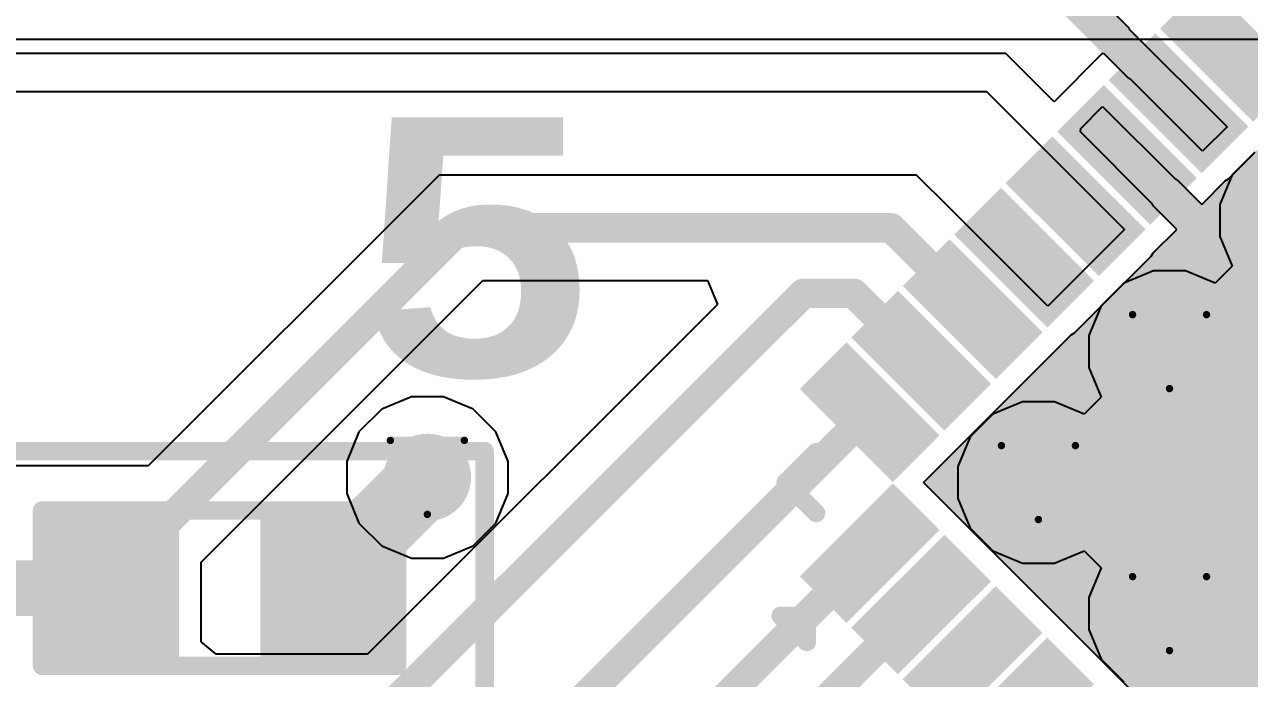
# Model space of a CAD drawing. Header units: inches. Extents: x 0 to 211, y 0 to 201.
# Drawn here: x 0.9306 to 1.2618, y 3.8171 to 3.994 of the extents above; entities that cross this region are included whole.
import ezdxf

# ---------------------------------------------------------------- set-up
doc = ezdxf.new("R2010")
doc.units = ezdxf.units.IN
doc.header["$MEASUREMENT"] = 0
for name, color, linetype in [('Bottom Layer', 5, 'Continuous'), ('Drill Drawing', 1, 'Continuous'), ('Layer 1', 16, 'Continuous'), ('Layer 2', 76, 'Continuous'), ('Top Layer', 1, 'Continuous'), ('Top Overlay', 2, 'Continuous'), ('Top Paste', 8, 'Continuous'), ('Top Solder', 216, 'Continuous'), ('Via Holes', 16, 'Continuous')]:
    doc.layers.add(name, color=color, linetype=linetype)
doc.styles.add('Arial Black_Bold', font='', dxfattribs={"height": 0.2})
doc.styles.get('Arial Black_Bold').set_extended_font_data('Arial Black', bold=True)

# ---------------------------------------------------------------- blocks, each defined once
blk = doc.blocks.new('32_QFN__5_5__60')
at = {"layer": 'Top Layer'}
for points in [[(-0.07381885, 0.08208665), (-0.07381885, 0.10964575), (-0.06397635, 0.10964575), (-0.06397635, 0.08208665)], [(-0.05413385, 0.08208665), (-0.05413385, 0.10964575), (-0.04429135, 0.10964575), (-0.04429135, 0.08208665)], [(-0.03444885, 0.08208665), (-0.03444885, 0.10964575), (-0.02460635, 0.10964575), (-0.02460635, 0.08208665)], [(-0.01476375, 0.08208675), (-0.01476375, 0.10964585), (-0.004921249999999999, 0.10964585), (-0.004921250000000001, 0.08208675)], [(0.004921249999999999, 0.08208675), (0.004921250000000001, 0.10964585), (0.01476375, 0.10964585), (0.01476375, 0.08208675)], [(0.02460635, 0.08208665), (0.02460635, 0.10964575), (0.03444885, 0.10964575), (0.03444885, 0.08208665)], [(0.04429135, 0.08208665), (0.04429135, 0.10964575), (0.05413385, 0.10964575), (0.05413385, 0.08208665)], [(0.06397635, 0.08208665), (0.06397635, 0.10964575), (0.07381885, 0.10964575), (0.07381885, 0.08208665)], [(-0.10964565, 0.07381895), (-0.08208655, 0.07381895), (-0.08208655, 0.06397645), (-0.10964565, 0.06397645)], [(0.08208655, 0.07381895), (0.10964565, 0.07381895), (0.10964565, 0.06397645), (0.08208655, 0.06397645)], [(-0.0679134, 0.0679135), (0.0679134, 0.0679135), (0.0679134, -0.0679133), (-0.0679134, -0.0679133)], [(-0.10964565, 0.05413395), (-0.08208655, 0.05413395), (-0.08208655, 0.04429145), (-0.10964565, 0.04429145)], [(0.08208655, 0.05413395), (0.10964565, 0.05413395), (0.10964565, 0.04429145), (0.08208655, 0.04429145)], [(-0.10964565, 0.03444895), (-0.08208655, 0.03444895), (-0.08208655, 0.02460645), (-0.10964565, 0.02460645)], [(0.08208655, 0.03444895), (0.10964565, 0.03444895), (0.10964565, 0.02460645), (0.08208655, 0.02460645)], [(-0.10964565, 0.01476385), (-0.08208655, 0.01476385), (-0.08208655, 0.00492135), (-0.10964565, 0.00492135)], [(0.08208655, 0.01476385), (0.10964565, 0.01476385), (0.10964565, 0.00492135), (0.08208655, 0.00492135)], [(-0.10964565, -0.00492115), (-0.08208655, -0.00492115), (-0.08208655, -0.01476365), (-0.10964565, -0.01476365)], [(0.08208655, -0.00492115), (0.10964565, -0.00492115), (0.10964565, -0.01476365), (0.08208655, -0.01476365)], [(-0.10964565, -0.02460615), (-0.08208655, -0.02460615), (-0.08208655, -0.03444865), (-0.10964565, -0.03444865)], [(0.08208655, -0.02460615), (0.10964565, -0.02460615), (0.10964565, -0.03444865), (0.08208655, -0.03444865)], [(-0.10964565, -0.04429115), (-0.08208655, -0.04429115), (-0.08208655, -0.05413365), (-0.10964565, -0.05413365)], [(0.08208655, -0.04429115), (0.10964565, -0.04429115), (0.10964565, -0.05413365), (0.08208655, -0.05413365)], [(-0.10964565, -0.06397615), (-0.08208655, -0.06397615), (-0.08208655, -0.07381865), (-0.10964565, -0.07381865)], [(0.08208655, -0.06397615), (0.10964565, -0.06397615), (0.10964565, -0.07381865), (0.08208655, -0.07381865)], [(-0.07381885, -0.10964545), (-0.07381885, -0.08208635), (-0.06397635, -0.08208635), (-0.06397635, -0.10964545)], [(-0.05413385, -0.10964545), (-0.05413385, -0.08208635), (-0.04429135, -0.08208635), (-0.04429135, -0.10964545)], [(-0.03444885, -0.10964545), (-0.03444885, -0.08208635), (-0.02460635, -0.08208635), (-0.02460635, -0.10964545)], [(-0.01476375, -0.10964555), (-0.01476375, -0.08208645), (-0.004921249999999999, -0.08208645), (-0.004921250000000001, -0.10964555)], [(0.004921249999999999, -0.10964555), (0.004921250000000001, -0.08208645), (0.01476375, -0.08208645), (0.01476375, -0.10964555)], [(0.02460635, -0.10964545), (0.02460635, -0.08208635), (0.03444885, -0.08208635), (0.03444885, -0.10964545)], [(0.04429135, -0.10964545), (0.04429135, -0.08208635), (0.05413385, -0.08208635), (0.05413385, -0.10964545)], [(0.06397635, -0.10964545), (0.06397635, -0.08208635), (0.07381885, -0.08208635), (0.07381885, -0.10964545)]]:
    blk.add_hatch(color=1, dxfattribs=at).paths.add_polyline_path(points)
at = {"layer": 'Top Paste'}
for points in [[(-0.07381885, 0.08208665), (-0.07381885, 0.10964575), (-0.06397635, 0.10964575), (-0.06397635, 0.08208665)], [(-0.05413385, 0.08208665), (-0.05413385, 0.10964575), (-0.04429135, 0.10964575), (-0.04429135, 0.08208665)], [(-0.03444885, 0.08208665), (-0.03444885, 0.10964575), (-0.02460635, 0.10964575), (-0.02460635, 0.08208665)], [(-0.01476375, 0.08208675), (-0.01476375, 0.10964585), (-0.004921249999999999, 0.10964585), (-0.004921250000000001, 0.08208675)], [(0.004921249999999999, 0.08208675), (0.004921250000000001, 0.10964585), (0.01476375, 0.10964585), (0.01476375, 0.08208675)], [(0.02460635, 0.08208665), (0.02460635, 0.10964575), (0.03444885, 0.10964575), (0.03444885, 0.08208665)], [(0.04429135, 0.08208665), (0.04429135, 0.10964575), (0.05413385, 0.10964575), (0.05413385, 0.08208665)], [(0.06397635, 0.08208665), (0.06397635, 0.10964575), (0.07381885, 0.10964575), (0.07381885, 0.08208665)], [(-0.10964565, 0.07381895), (-0.08208655, 0.07381895), (-0.08208655, 0.06397645), (-0.10964565, 0.06397645)], [(0.08208655, 0.07381895), (0.10964565, 0.07381895), (0.10964565, 0.06397645), (0.08208655, 0.06397645)], [(-0.10964565, 0.05413395), (-0.08208655, 0.05413395), (-0.08208655, 0.04429145), (-0.10964565, 0.04429145)], [(0.08208655, 0.05413395), (0.10964565, 0.05413395), (0.10964565, 0.04429145), (0.08208655, 0.04429145)], [(-0.10964565, 0.03444895), (-0.08208655, 0.03444895), (-0.08208655, 0.02460645), (-0.10964565, 0.02460645)], [(0.08208655, 0.03444895), (0.10964565, 0.03444895), (0.10964565, 0.02460645), (0.08208655, 0.02460645)], [(-0.10964565, 0.01476385), (-0.08208655, 0.01476385), (-0.08208655, 0.00492135), (-0.10964565, 0.00492135)], [(0.08208655, 0.01476385), (0.10964565, 0.01476385), (0.10964565, 0.00492135), (0.08208655, 0.00492135)], [(-0.10964565, -0.00492115), (-0.08208655, -0.00492115), (-0.08208655, -0.01476365), (-0.10964565, -0.01476365)], [(0.08208655, -0.00492115), (0.10964565, -0.00492115), (0.10964565, -0.01476365), (0.08208655, -0.01476365)], [(-0.10964565, -0.02460615), (-0.08208655, -0.02460615), (-0.08208655, -0.03444865), (-0.10964565, -0.03444865)], [(0.08208655, -0.02460615), (0.10964565, -0.02460615), (0.10964565, -0.03444865), (0.08208655, -0.03444865)], [(-0.10964565, -0.04429115), (-0.08208655, -0.04429115), (-0.08208655, -0.05413365), (-0.10964565, -0.05413365)], [(0.08208655, -0.04429115), (0.10964565, -0.04429115), (0.10964565, -0.05413365), (0.08208655, -0.05413365)], [(-0.10964565, -0.06397615), (-0.08208655, -0.06397615), (-0.08208655, -0.07381865), (-0.10964565, -0.07381865)], [(0.08208655, -0.06397615), (0.10964565, -0.06397615), (0.10964565, -0.07381865), (0.08208655, -0.07381865)], [(-0.07381885, -0.10964545), (-0.07381885, -0.08208635), (-0.06397635, -0.08208635), (-0.06397635, -0.10964545)], [(-0.05413385, -0.10964545), (-0.05413385, -0.08208635), (-0.04429135, -0.08208635), (-0.04429135, -0.10964545)], [(-0.03444885, -0.10964545), (-0.03444885, -0.08208635), (-0.02460635, -0.08208635), (-0.02460635, -0.10964545)], [(-0.01476375, -0.10964555), (-0.01476375, -0.08208645), (-0.004921249999999999, -0.08208645), (-0.004921250000000001, -0.10964555)], [(0.004921249999999999, -0.10964555), (0.004921250000000001, -0.08208645), (0.01476375, -0.08208645), (0.01476375, -0.10964555)], [(0.02460635, -0.10964545), (0.02460635, -0.08208635), (0.03444885, -0.08208635), (0.03444885, -0.10964545)], [(0.04429135, -0.10964545), (0.04429135, -0.08208635), (0.05413385, -0.08208635), (0.05413385, -0.10964545)], [(0.06397635, -0.10964545), (0.06397635, -0.08208635), (0.07381885, -0.08208635), (0.07381885, -0.10964545)]]:
    blk.add_hatch(color=8, dxfattribs=at).paths.add_polyline_path(points)
at = {"layer": 'Top Solder'}
for points in [[(-0.07781885, 0.07808665), (-0.07781885, 0.11364575), (-0.05997635, 0.11364575), (-0.05997635, 0.07808665)], [(-0.05813385, 0.07808665), (-0.05813385, 0.11364575), (-0.04029135, 0.11364575), (-0.04029135, 0.07808665)], [(-0.03844885, 0.07808665), (-0.03844885, 0.11364575), (-0.02060635, 0.11364575), (-0.02060635, 0.07808665)], [(-0.01876375, 0.07808675), (-0.01876375, 0.11364585), (-0.0009212499999999986, 0.11364585), (-0.0009212500000000015, 0.07808675)], [(0.0009212499999999986, 0.07808675), (0.0009212500000000015, 0.11364585), (0.01876375, 0.11364585), (0.01876375, 0.07808675)], [(0.02060635, 0.07808665), (0.02060635, 0.11364575), (0.03844885, 0.11364575), (0.03844885, 0.07808665)], [(0.04029135, 0.07808665), (0.04029135, 0.11364575), (0.05813385, 0.11364575), (0.05813385, 0.07808665)], [(0.05997635, 0.07808665), (0.05997635, 0.11364575), (0.07781885, 0.11364575), (0.07781885, 0.07808665)], [(-0.11364565, 0.07781895), (-0.07808655, 0.07781895), (-0.07808655, 0.05997645), (-0.11364565, 0.05997645)], [(0.07808655, 0.07781895), (0.11364565, 0.07781895), (0.11364565, 0.05997645), (0.07808655, 0.05997645)], [(-0.0719134, 0.0719135), (0.0719134, 0.0719135), (0.0719134, -0.0719133), (-0.0719134, -0.0719133)], [(-0.11364565, 0.05813395), (-0.07808655, 0.05813395), (-0.07808655, 0.04029145), (-0.11364565, 0.04029145)], [(0.07808655, 0.05813395), (0.11364565, 0.05813395), (0.11364565, 0.04029145), (0.07808655, 0.04029145)], [(-0.11364565, 0.03844895), (-0.07808655, 0.03844895), (-0.07808655, 0.02060645), (-0.11364565, 0.02060645)], [(0.07808655, 0.03844895), (0.11364565, 0.03844895), (0.11364565, 0.02060645), (0.07808655, 0.02060645)], [(-0.11364565, 0.01876385), (-0.07808655, 0.01876385), (-0.07808655, 0.00092135), (-0.11364565, 0.00092135)], [(0.07808655, 0.01876385), (0.11364565, 0.01876385), (0.11364565, 0.00092135), (0.07808655, 0.00092135)], [(-0.11364565, -0.00092115), (-0.07808655, -0.00092115), (-0.07808655, -0.01876365), (-0.11364565, -0.01876365)], [(0.07808655, -0.00092115), (0.11364565, -0.00092115), (0.11364565, -0.01876365), (0.07808655, -0.01876365)], [(-0.11364565, -0.02060615), (-0.07808655, -0.02060615), (-0.07808655, -0.03844865), (-0.11364565, -0.03844865)], [(0.07808655, -0.02060615), (0.11364565, -0.02060615), (0.11364565, -0.03844865), (0.07808655, -0.03844865)], [(-0.11364565, -0.04029115), (-0.07808655, -0.04029115), (-0.07808655, -0.05813365), (-0.11364565, -0.05813365)], [(0.07808655, -0.04029115), (0.11364565, -0.04029115), (0.11364565, -0.05813365), (0.07808655, -0.05813365)], [(-0.11364565, -0.05997615), (-0.07808655, -0.05997615), (-0.07808655, -0.07781865), (-0.11364565, -0.07781865)], [(0.07808655, -0.05997615), (0.11364565, -0.05997615), (0.11364565, -0.07781865), (0.07808655, -0.07781865)], [(-0.07781885, -0.11364545), (-0.07781885, -0.07808635), (-0.05997635, -0.07808635), (-0.05997635, -0.11364545)], [(-0.05813385, -0.11364545), (-0.05813385, -0.07808635), (-0.04029135, -0.07808635), (-0.04029135, -0.11364545)], [(-0.03844885, -0.11364545), (-0.03844885, -0.07808635), (-0.02060635, -0.07808635), (-0.02060635, -0.11364545)], [(-0.01876375, -0.11364555), (-0.01876375, -0.07808645), (-0.0009212499999999986, -0.07808645), (-0.0009212500000000015, -0.11364555)], [(0.0009212499999999986, -0.11364555), (0.0009212500000000015, -0.07808645), (0.01876375, -0.07808645), (0.01876375, -0.11364555)], [(0.02060635, -0.11364545), (0.02060635, -0.07808635), (0.03844885, -0.07808635), (0.03844885, -0.11364545)], [(0.04029135, -0.11364545), (0.04029135, -0.07808635), (0.05813385, -0.07808635), (0.05813385, -0.11364545)], [(0.05997635, -0.11364545), (0.05997635, -0.07808635), (0.07781885, -0.07808635), (0.07781885, -0.11364545)]]:
    blk.add_hatch(color=216, dxfattribs=at).paths.add_polyline_path(points)
at = {"layer": 'Top Overlay'}
for points in [[(-0.0984252, 0.0984254, 0.005, 0.005, 0), (-0.0984252, 0.0868111, 0.005, 0.005, 0)], [(-0.0984252, 0.0984254, 0.005, 0.005, 0), (-0.086811, 0.0984254, 0.005, 0.005, 0)], [(0.086811, 0.0984254, 0.005, 0.005, 0), (0.0984252, 0.0984254, 0.005, 0.005, 0)], [(0.0984252, 0.0984254, 0.005, 0.005, 0), (0.0984252, 0.0868111, 0.005, 0.005, 0)], [(-0.1248661, 0.0738977, 0.005, 0.005, 0), (-0.1248661, 0.0638978, 0.005, 0.005, 0)], [(-0.1248661, 0.0738977, 0.005, 0.005, 0), (-0.1198661, 0.0688977, 0.005, 0.005, 0)], [(-0.1248661, 0.0638978, 0.005, 0.005, 0), (-0.1198661, 0.0688977, 0.005, 0.005, 0)], [(-0.0984252, -0.0868109, 0.005, 0.005, 0), (-0.0984252, -0.0984251, 0.005, 0.005, 0)], [(0.0984252, -0.0868109, 0.005, 0.005, 0), (0.0984252, -0.0984251, 0.005, 0.005, 0)], [(-0.0984252, -0.0984251, 0.005, 0.005, 0), (-0.086811, -0.0984251, 0.005, 0.005, 0)], [(0.086811, -0.0984251, 0.005, 0.005, 0), (0.0984252, -0.0984251, 0.005, 0.005, 0)]]:
    blk.add_lwpolyline(points, format="xyseb", dxfattribs=at)
for points in [[(-0.0996752, 0.0984254, 0.0025, 0.0025, 1), (-0.0971752, 0.0984254, 0.0025, 0.0025, 1)], [(-0.0996752, 0.0984254, 0.0025, 0.0025, 1), (-0.0971752, 0.0984254, 0.0025, 0.0025, 1)], [(-0.088061, 0.0984254, 0.0025, 0.0025, 1), (-0.085561, 0.0984254, 0.0025, 0.0025, 1)], [(0.085561, 0.0984254, 0.0025, 0.0025, 1), (0.088061, 0.0984254, 0.0025, 0.0025, 1)], [(0.0971752, 0.0984254, 0.0025, 0.0025, 1), (0.0996752, 0.0984254, 0.0025, 0.0025, 1)], [(0.0971752, 0.0984254, 0.0025, 0.0025, 1), (0.0996752, 0.0984254, 0.0025, 0.0025, 1)], [(-0.0996752, 0.0868111, 0.0025, 0.0025, 1), (-0.0971752, 0.0868111, 0.0025, 0.0025, 1)], [(0.0971752, 0.0868111, 0.0025, 0.0025, 1), (0.0996752, 0.0868111, 0.0025, 0.0025, 1)], [(-0.1261161, 0.0738977, 0.0025, 0.0025, 1), (-0.1236161, 0.0738977, 0.0025, 0.0025, 1)], [(-0.1261161, 0.0738977, 0.0025, 0.0025, 1), (-0.1236161, 0.0738977, 0.0025, 0.0025, 1)], [(-0.1211161, 0.0688977, 0.0025, 0.0025, 1), (-0.1186161, 0.0688977, 0.0025, 0.0025, 1)], [(-0.1211161, 0.0688977, 0.0025, 0.0025, 1), (-0.1186161, 0.0688977, 0.0025, 0.0025, 1)], [(-0.1261161, 0.0638978, 0.0025, 0.0025, 1), (-0.1236161, 0.0638978, 0.0025, 0.0025, 1)], [(-0.1261161, 0.0638978, 0.0025, 0.0025, 1), (-0.1236161, 0.0638978, 0.0025, 0.0025, 1)], [(-0.0996752, -0.0868109, 0.0025, 0.0025, 1), (-0.0971752, -0.0868109, 0.0025, 0.0025, 1)], [(0.0971752, -0.0868109, 0.0025, 0.0025, 1), (0.0996752, -0.0868109, 0.0025, 0.0025, 1)], [(-0.0996752, -0.0984251, 0.0025, 0.0025, 1), (-0.0971752, -0.0984251, 0.0025, 0.0025, 1)], [(-0.0996752, -0.0984251, 0.0025, 0.0025, 1), (-0.0971752, -0.0984251, 0.0025, 0.0025, 1)], [(-0.088061, -0.0984251, 0.0025, 0.0025, 1), (-0.085561, -0.0984251, 0.0025, 0.0025, 1)], [(0.085561, -0.0984251, 0.0025, 0.0025, 1), (0.088061, -0.0984251, 0.0025, 0.0025, 1)], [(0.0971752, -0.0984251, 0.0025, 0.0025, 1), (0.0996752, -0.0984251, 0.0025, 0.0025, 1)], [(0.0971752, -0.0984251, 0.0025, 0.0025, 1), (0.0996752, -0.0984251, 0.0025, 0.0025, 1)]]:
    blk.add_lwpolyline(points, format="xyseb", close=True, dxfattribs=at)
blk = doc.blocks.new('R___0603_126')
at = {"layer": 'Top Layer'}
for points in [[(-0.015, 0.0175), (-0.015, -0.0175), (-0.045, -0.0175), (-0.045, 0.0175)], [(0.045, 0.0175), (0.045, -0.0175), (0.015, -0.0175), (0.015, 0.0175)]]:
    blk.add_hatch(color=1, dxfattribs=at).paths.add_polyline_path(points)
at = {"layer": 'Top Paste'}
for points in [[(-0.015, 0.0175), (-0.015, -0.0175), (-0.045, -0.0175), (-0.045, 0.0175)], [(0.045, 0.0175), (0.045, -0.0175), (0.015, -0.0175), (0.015, 0.0175)]]:
    blk.add_hatch(color=8, dxfattribs=at).paths.add_polyline_path(points)
at = {"layer": 'Top Solder'}
for points in [[(-0.011, 0.0215), (-0.011, -0.0215), (-0.049, -0.0215), (-0.049, 0.0215)], [(0.049, 0.0215), (0.049, -0.0215), (0.011, -0.0215), (0.011, 0.0215)]]:
    blk.add_hatch(color=216, dxfattribs=at).paths.add_polyline_path(points)
at = {"layer": 'Top Overlay'}
for points in [[(-0.048, 0.021, 0.005, 0.005, 0), (-0.048, -0.021, 0.005, 0.005, 0)], [(0.048, 0.021, 0.005, 0.005, 0), (-0.048, 0.021, 0.005, 0.005, 0)], [(0.048, 0.021, 0.005, 0.005, 0), (0.048, -0.021, 0.005, 0.005, 0)], [(0.048, -0.021, 0.005, 0.005, 0), (-0.048, -0.021, 0.005, 0.005, 0)]]:
    blk.add_lwpolyline(points, format="xyseb", dxfattribs=at)
for points in [[(-0.04925, 0.021, 0.0025, 0.0025, 1), (-0.04675, 0.021, 0.0025, 0.0025, 1)], [(-0.04925, 0.021, 0.0025, 0.0025, 1), (-0.04675, 0.021, 0.0025, 0.0025, 1)], [(0.04675, 0.021, 0.0025, 0.0025, 1), (0.04925, 0.021, 0.0025, 0.0025, 1)], [(0.04675, 0.021, 0.0025, 0.0025, 1), (0.04925, 0.021, 0.0025, 0.0025, 1)], [(-0.04925, -0.021, 0.0025, 0.0025, 1), (-0.04675, -0.021, 0.0025, 0.0025, 1)], [(-0.04925, -0.021, 0.0025, 0.0025, 1), (-0.04675, -0.021, 0.0025, 0.0025, 1)], [(0.04675, -0.021, 0.0025, 0.0025, 1), (0.04925, -0.021, 0.0025, 0.0025, 1)], [(0.04675, -0.021, 0.0025, 0.0025, 1), (0.04925, -0.021, 0.0025, 0.0025, 1)]]:
    blk.add_lwpolyline(points, format="xyseb", close=True, dxfattribs=at)

msp = doc.modelspace()

# ---------------------------------------------------------------- hatches: boundary and pattern name
at = {"layer": 'Bottom Layer'}
h = msp.add_hatch(color=5, dxfattribs=at)
edge = h.paths.add_edge_path()
edge.add_arc((1.240156, 3.9055136), 0.011811, 0, 360)
h = msp.add_hatch(color=5, dxfattribs=at)
edge = h.paths.add_edge_path()
edge.add_arc((1.0395395, 3.8714853), 0.011811, 0, 360)
h = msp.add_hatch(color=5, dxfattribs=at)
edge = h.paths.add_edge_path()
edge.add_arc((1.2047229, 3.8700805), 0.011811, 0, 360)
h = msp.add_hatch(color=5, dxfattribs=at)
edge = h.paths.add_edge_path()
edge.add_arc((1.240156, 3.8346474), 0.011811, 0, 360)
at = {"layer": 'Layer 1'}
h = msp.add_hatch(color=16, dxfattribs=at)
edge = h.paths.add_edge_path()
edge.add_arc((1.240156, 3.9055136), 0.011811, 0, 360)
h = msp.add_hatch(color=16, dxfattribs=at)
edge = h.paths.add_edge_path()
edge.add_arc((1.0395395, 3.8714853), 0.011811, 0, 360)
h = msp.add_hatch(color=16, dxfattribs=at)
edge = h.paths.add_edge_path()
edge.add_arc((1.2047229, 3.8700805), 0.011811, 0, 360)
h = msp.add_hatch(color=16, dxfattribs=at)
edge = h.paths.add_edge_path()
edge.add_arc((1.240156, 3.8346474), 0.011811, 0, 360)
at = {"layer": 'Layer 2'}
h = msp.add_hatch(color=76, dxfattribs=at)
edge = h.paths.add_edge_path()
edge.add_arc((1.240156, 3.9055136), 0.011811, 0, 360)
h = msp.add_hatch(color=76, dxfattribs=at)
edge = h.paths.add_edge_path()
edge.add_arc((1.0395395, 3.8714853), 0.011811, 0, 360)
h = msp.add_hatch(color=76, dxfattribs=at)
edge = h.paths.add_edge_path()
edge.add_arc((1.2047229, 3.8700805), 0.011811, 0, 360)
h = msp.add_hatch(color=76, dxfattribs=at)
edge = h.paths.add_edge_path()
edge.add_arc((1.240156, 3.8346474), 0.011811, 0, 360)
at = {"layer": 'Top Layer'}
for points in [[(1.248864, 3.9594432), (1.2558236, 3.9664028), (1.201773, 4.0204534), (1.1948134, 4.0134938)], [(1.2224167, 3.9719706), (1.2154571, 3.965011), (1.2695077, 3.9109604), (1.2764673, 3.91792)]]:
    msp.add_hatch(color=1, dxfattribs=at).paths.add_polyline_path(points)
h = msp.add_hatch(color=1, dxfattribs=at)
edge = h.paths.add_edge_path()
edge.add_arc((1.240156, 3.9055136), 0.011811, 0, 360)
h = msp.add_hatch(color=1, dxfattribs=at)
edge = h.paths.add_edge_path()
edge.add_arc((1.0395395, 3.8714853), 0.011811, 0, 360)
h = msp.add_hatch(color=1, dxfattribs=at)
edge = h.paths.add_edge_path()
edge.add_arc((1.2047229, 3.8700805), 0.011811, 0, 360)
h = msp.add_hatch(color=1, dxfattribs=at)
edge = h.paths.add_edge_path()
edge.add_arc((1.240156, 3.8346474), 0.011811, 0, 360)
at = {"layer": 'Via Holes'}
h = msp.add_hatch(color=7, dxfattribs=at)
edge = h.paths.add_edge_path()
edge.add_arc((1.240156, 3.9055136), 0.0059055, 0, 360)
h = msp.add_hatch(color=7, dxfattribs=at)
edge = h.paths.add_edge_path()
edge.add_arc((1.0395395, 3.8714853), 0.0059055, 0, 360)
h = msp.add_hatch(color=7, dxfattribs=at)
edge = h.paths.add_edge_path()
edge.add_arc((1.2047229, 3.8700805), 0.0059055, 0, 360)
h = msp.add_hatch(color=7, dxfattribs=at)
edge = h.paths.add_edge_path()
edge.add_arc((1.240156, 3.8346474), 0.0059055, 0, 360)

# ---------------------------------------------------------------- linework, layer by layer
at = {"layer": 'Drill Drawing'}
for points in [[(1.230156, 3.9155136, 0.002, 0.002, 0), (1.250156, 3.9155136, 0.002, 0.002, 0)], [(1.230156, 3.9155136, 0.002, 0.002, 0), (1.240156, 3.8955136, 0.002, 0.002, 0)], [(1.240156, 3.8955136, 0.002, 0.002, 0), (1.250156, 3.9155136, 0.002, 0.002, 0)], [(1.0295395, 3.8814853, 0.002, 0.002, 0), (1.0495395, 3.8814853, 0.002, 0.002, 0)], [(1.0295395, 3.8814853, 0.002, 0.002, 0), (1.0395395, 3.8614853, 0.002, 0.002, 0)], [(1.0395395, 3.8614853, 0.002, 0.002, 0), (1.0495395, 3.8814853, 0.002, 0.002, 0)], [(1.1947229, 3.8800805, 0.002, 0.002, 0), (1.2147229, 3.8800805, 0.002, 0.002, 0)], [(1.1947229, 3.8800805, 0.002, 0.002, 0), (1.2047229, 3.8600805, 0.002, 0.002, 0)], [(1.2047229, 3.8600805, 0.002, 0.002, 0), (1.2147229, 3.8800805, 0.002, 0.002, 0)], [(1.230156, 3.8446474, 0.002, 0.002, 0), (1.250156, 3.8446474, 0.002, 0.002, 0)], [(1.230156, 3.8446474, 0.002, 0.002, 0), (1.240156, 3.8246474, 0.002, 0.002, 0)], [(1.240156, 3.8246474, 0.002, 0.002, 0), (1.250156, 3.8446474, 0.002, 0.002, 0)]]:
    msp.add_lwpolyline(points, format="xyseb", dxfattribs=at)
for points in [[(1.229656, 3.9155136, 0.001, 0.001, 1), (1.230656, 3.9155136, 0.001, 0.001, 1)], [(1.229656, 3.9155136, 0.001, 0.001, 1), (1.230656, 3.9155136, 0.001, 0.001, 1)], [(1.249656, 3.9155136, 0.001, 0.001, 1), (1.250656, 3.9155136, 0.001, 0.001, 1)], [(1.249656, 3.9155136, 0.001, 0.001, 1), (1.250656, 3.9155136, 0.001, 0.001, 1)], [(1.239656, 3.8955136, 0.001, 0.001, 1), (1.240656, 3.8955136, 0.001, 0.001, 1)], [(1.239656, 3.8955136, 0.001, 0.001, 1), (1.240656, 3.8955136, 0.001, 0.001, 1)], [(1.0290395, 3.8814853, 0.001, 0.001, 1), (1.0300395, 3.8814853, 0.001, 0.001, 1)], [(1.0290395, 3.8814853, 0.001, 0.001, 1), (1.0300395, 3.8814853, 0.001, 0.001, 1)], [(1.0490395, 3.8814853, 0.001, 0.001, 1), (1.0500395, 3.8814853, 0.001, 0.001, 1)], [(1.0490395, 3.8814853, 0.001, 0.001, 1), (1.0500395, 3.8814853, 0.001, 0.001, 1)], [(1.1942229, 3.8800805, 0.001, 0.001, 1), (1.1952229, 3.8800805, 0.001, 0.001, 1)], [(1.1942229, 3.8800805, 0.001, 0.001, 1), (1.1952229, 3.8800805, 0.001, 0.001, 1)], [(1.2142229, 3.8800805, 0.001, 0.001, 1), (1.2152229, 3.8800805, 0.001, 0.001, 1)], [(1.2142229, 3.8800805, 0.001, 0.001, 1), (1.2152229, 3.8800805, 0.001, 0.001, 1)], [(1.0390395, 3.8614853, 0.001, 0.001, 1), (1.0400395, 3.8614853, 0.001, 0.001, 1)], [(1.0390395, 3.8614853, 0.001, 0.001, 1), (1.0400395, 3.8614853, 0.001, 0.001, 1)], [(1.2042229, 3.8600805, 0.001, 0.001, 1), (1.2052229, 3.8600805, 0.001, 0.001, 1)], [(1.2042229, 3.8600805, 0.001, 0.001, 1), (1.2052229, 3.8600805, 0.001, 0.001, 1)], [(1.229656, 3.8446474, 0.001, 0.001, 1), (1.230656, 3.8446474, 0.001, 0.001, 1)], [(1.229656, 3.8446474, 0.001, 0.001, 1), (1.230656, 3.8446474, 0.001, 0.001, 1)], [(1.249656, 3.8446474, 0.001, 0.001, 1), (1.250656, 3.8446474, 0.001, 0.001, 1)], [(1.249656, 3.8446474, 0.001, 0.001, 1), (1.250656, 3.8446474, 0.001, 0.001, 1)], [(1.239656, 3.8246474, 0.001, 0.001, 1), (1.240656, 3.8246474, 0.001, 0.001, 1)], [(1.239656, 3.8246474, 0.001, 0.001, 1), (1.240656, 3.8246474, 0.001, 0.001, 1)]]:
    msp.add_lwpolyline(points, format="xyseb", close=True, dxfattribs=at)
at = {"layer": 'Layer 2'}
for p, q in [((0.6126154, 3.99), (1.4258357, 3.99)), ((1.2632342, 3.9594372), (1.2570986, 3.9533016)), ((1.2570986, 3.9533016), (1.2537781, 3.9452852)), ((1.2537781, 3.9452852), (1.2537781, 3.9366082)), ((1.2537781, 3.9366082), (1.2570986, 3.9285919)), ((1.2570986, 3.9285919), (1.2525108, 3.9240041)), ((1.2358175, 3.9273246), (1.2278011, 3.9240041)), ((1.2444945, 3.9273246), (1.2358175, 3.9273246)), ((1.2525108, 3.9240041), (1.2444945, 3.9273246)), ((1.2278011, 3.9240041), (1.2216655, 3.9178685)), ((1.2216655, 3.9178685), (1.218345, 3.9098521)), ((1.218345, 3.9098521), (1.218345, 3.9011751)), ((1.218345, 3.9011751), (1.2216655, 3.8931588)), ((1.035201, 3.8932963), (1.0271846, 3.8899758)), ((1.043878, 3.8932963), (1.035201, 3.8932963)), ((1.0518944, 3.8899758), (1.043878, 3.8932963)), ((1.2003844, 3.8918915), (1.192368, 3.888571)), ((1.2090614, 3.8918915), (1.2003844, 3.8918915)), ((1.2170777, 3.888571), (1.2090614, 3.8918915)), ((1.2216655, 3.8931588), (1.2170777, 3.888571)), ((1.0271846, 3.8899758), (1.021049, 3.8838402)), ((1.05803, 3.8838402), (1.0518944, 3.8899758)), ((1.192368, 3.888571), (1.1862324, 3.8824354)), ((1.021049, 3.8838402), (1.0177285, 3.8758238)), ((1.0613505, 3.8758238), (1.05803, 3.8838402)), ((1.1862324, 3.8824354), (1.1829119, 3.874419)), ((1.0177285, 3.8758238), (1.0177285, 3.8671468)), ((1.0613505, 3.8671468), (1.0613505, 3.8758238)), ((1.1829119, 3.874419), (1.1829119, 3.865742)), ((1.0177285, 3.8671468), (1.021049, 3.8591304)), ((1.05803, 3.8591304), (1.0613505, 3.8671468)), ((1.1829119, 3.865742), (1.1862324, 3.8577256)), ((1.021049, 3.8591304), (1.0271846, 3.8529948)), ((1.0518944, 3.8529948), (1.05803, 3.8591304)), ((1.1862324, 3.8577256), (1.192368, 3.85159)), ((1.0271846, 3.8529948), (1.035201, 3.8496743)), ((1.043878, 3.8496743), (1.0518944, 3.8529948)), ((1.192368, 3.85159), (1.2003844, 3.8482695)), ((1.2090614, 3.8482695), (1.2170777, 3.85159)), ((1.2170777, 3.85159), (1.2216655, 3.8470022)), ((1.035201, 3.8496743), (1.043878, 3.8496743)), ((1.2003844, 3.8482695), (1.2090614, 3.8482695)), ((1.2216655, 3.8470022), (1.218345, 3.8389859)), ((1.218345, 3.8389859), (1.218345, 3.8303089)), ((1.218345, 3.8303089), (1.2216655, 3.8222925)), ((1.2216655, 3.8222925), (1.2278011, 3.8161569))]:
    msp.add_line(p, q, dxfattribs=at)
at = {"layer": 'Top Layer'}
for p, q in [((1.1816138, 4.0406126), (1.2292653, 3.9929611)), ((1.2292653, 3.9929611), (1.229154, 3.9928498)), ((1.229154, 3.9928498), (1.2557123, 3.9662915)), ((1.1959371, 3.9861022), (0.8470141, 3.9861022)), ((1.208935, 3.9731042), (1.1959371, 3.9861022)), ((1.2220689, 3.9862381), (1.208935, 3.9731042)), ((1.2223056, 3.9860014), (1.2220689, 3.9862381)), ((1.2224169, 3.9861127), (1.2223056, 3.9860014)), ((1.2287918, 3.9797378), (1.2224169, 3.9861127)), ((1.2296263, 3.9791802), (1.2287918, 3.9797378)), ((1.2491137, 3.9596929), (1.2296263, 3.9791802)), ((0.8785644, 3.9759063), (1.1906429, 3.9759063)), ((1.1906429, 3.9759063), (1.2279843, 3.9385636)), ((1.2161446, 3.9658946), (1.222069, 3.971819)), ((1.222069, 3.971819), (1.2416544, 3.9522336)), ((1.2160486, 3.9649192), (1.2161446, 3.9658946)), ((1.235194, 3.9457731), (1.2160486, 3.9649192)), ((1.2557123, 3.9662915), (1.2491137, 3.9596929)), ((1.2560736, 3.9522336), (1.2630333, 3.9591933)), ((1.0427246, 3.9532525), (1.038544, 3.9490719)), ((1.1717605, 3.9532525), (1.0427246, 3.9532525)), ((1.1806587, 3.9443543), (1.1717605, 3.9532525)), ((1.2416544, 3.9522336), (1.2424892, 3.9516758)), ((1.2424892, 3.9516758), (1.2488639, 3.9453011)), ((1.2488639, 3.9453011), (1.2552382, 3.9516754)), ((1.2552382, 3.9516754), (1.2560736, 3.9522336)), ((1.038544, 3.9490719), (0.9640565, 3.8745845)), ((1.2072169, 3.9177962), (1.1806587, 3.9443543)), ((1.2357505, 3.9449402), (1.235194, 3.9457731)), ((1.2421267, 3.938564), (1.2357505, 3.9449402)), ((1.2279843, 3.9385636), (1.2072169, 3.9177962)), ((1.2357521, 3.9321894), (1.2421267, 3.938564)), ((1.2144265, 3.9105866), (1.2351939, 3.931354)), ((1.2351939, 3.931354), (1.2357521, 3.9321894)), ((0.9783765, 3.8485305), (1.0545498, 3.9247039)), ((1.0545498, 3.9247039), (1.1152902, 3.9247039)), ((1.1152902, 3.9247039), (1.117969, 3.9182367)), ((1.117969, 3.9182367), (1.0233618, 3.8236296)), ((1.1736433, 3.8700805), (1.2135914, 3.9100286)), ((1.2135914, 3.9100286), (1.2144265, 3.9105866)), ((0.9640565, 3.8745845), (0.8722032, 3.8745845)), ((1.2071057, 3.8366181), (1.1736433, 3.8700805)), ((0.9783765, 3.8269795), (0.9783765, 3.8485305)), ((1.2349445, 3.8087793), (1.2071057, 3.8366181)), ((0.9824584, 3.8236297), (0.9783765, 3.8269795)), ((0.9824588, 3.8236296), (0.9824584, 3.8236297)), ((1.0233618, 3.8236296), (0.9824588, 3.8236296))]:
    msp.add_line(p, q, dxfattribs=at)
for points in [[(1.1873953, 4.0557102, 0.008, 0.008, 0), (1.2565195, 3.986586, 0.008, 0.008, 0)], [(0.9646726, 3.8550136, 0.008, 0.008, 0), (1.0486372, 3.9389782, 0.008, 0.008, 0)], [(1.0486372, 3.9389782, 0.008, 0.008, 0), (1.1649331, 3.9389782, 0.008, 0.008, 0)], [(1.1649331, 3.9389782, 0.008, 0.008, 0), (1.1869224, 3.9169889, 0.008, 0.008, 0)], [(1.0292745, 3.8093553, 0.008, 0.008, 0), (1.1411808, 3.9212616, 0.008, 0.008, 0)], [(1.1411808, 3.9212616, 0.008, 0.008, 0), (1.1548108, 3.9212616, 0.008, 0.008, 0)], [(1.1548108, 3.9212616, 0.008, 0.008, 0), (1.1730029, 3.9030695, 0.008, 0.008, 0)], [(1.1730029, 3.9030695, 0.008, 0.008, 0), (1.173003, 3.9030695, 0.008, 0.008, 0)], [(1.0478444, 3.777911, 0.008, 0.008, 0), (1.1590835, 3.8891501, 0.008, 0.008, 0)], [(1.020214, 3.8521598, 0.02, 0.02, 0), (1.0395395, 3.8714853, 0.02, 0.02, 0)], [(0.9533765, 3.8440136, 0.008, 0.008, 0), (0.9643765, 3.8550136, 0.008, 0.008, 0)], [(0.9643765, 3.8550136, 0.008, 0.008, 0), (0.9646726, 3.8550136, 0.008, 0.008, 0)], [(1.0669276, 3.7588549, 0.008, 0.008, 0), (1.1590836, 3.8510109, 0.008, 0.008, 0)], [(0.9050142, 3.8415136, 0.015, 0.015, 0), (0.9533765, 3.8415136, 0.015, 0.015, 0)], [(0.9533765, 3.8415136, 0.008, 0.008, 0), (0.9533765, 3.8440136, 0.008, 0.008, 0)], [(1.0866127, 3.7507012, 0.008, 0.008, 0), (1.173003, 3.8370915, 0.008, 0.008, 0)], [(1.1062977, 3.7425474, 0.008, 0.008, 0), (1.1869224, 3.8231721, 0.008, 0.008, 0)]]:
    msp.add_lwpolyline(points, format="xyseb", dxfattribs=at)
for points in [[(1.2545195, 3.986586, 0.004, 0.004, 1), (1.2585195, 3.986586, 0.004, 0.004, 1)], [(1.0466372, 3.9389782, 0.004, 0.004, 1), (1.0506372, 3.9389782, 0.004, 0.004, 1)], [(1.0466372, 3.9389782, 0.004, 0.004, 1), (1.0506372, 3.9389782, 0.004, 0.004, 1)], [(1.1629331, 3.9389782, 0.004, 0.004, 1), (1.1669331, 3.9389782, 0.004, 0.004, 1)], [(1.1629331, 3.9389782, 0.004, 0.004, 1), (1.1669331, 3.9389782, 0.004, 0.004, 1)], [(1.1391808, 3.9212616, 0.004, 0.004, 1), (1.1431808, 3.9212616, 0.004, 0.004, 1)], [(1.1391808, 3.9212616, 0.004, 0.004, 1), (1.1431808, 3.9212616, 0.004, 0.004, 1)], [(1.1528108, 3.9212616, 0.004, 0.004, 1), (1.1568108, 3.9212616, 0.004, 0.004, 1)], [(1.1528108, 3.9212616, 0.004, 0.004, 1), (1.1568108, 3.9212616, 0.004, 0.004, 1)], [(1.1849224, 3.9169889, 0.004, 0.004, 1), (1.1889224, 3.9169889, 0.004, 0.004, 1)], [(1.1710029, 3.9030695, 0.004, 0.004, 1), (1.1750029, 3.9030695, 0.004, 0.004, 1)], [(1.1710029, 3.9030695, 0.004, 0.004, 1), (1.1750029, 3.9030695, 0.004, 0.004, 1)], [(1.171003, 3.9030695, 0.004, 0.004, 1), (1.175003, 3.9030695, 0.004, 0.004, 1)], [(1.1570835, 3.8891501, 0.004, 0.004, 1), (1.1610835, 3.8891501, 0.004, 0.004, 1)], [(1.0345395, 3.8714853, 0.01, 0.01, 1), (1.0445395, 3.8714853, 0.01, 0.01, 1)], [(1.015214, 3.8521598, 0.01, 0.01, 1), (1.025214, 3.8521598, 0.01, 0.01, 1)], [(0.9623765, 3.8550136, 0.004, 0.004, 1), (0.9663765, 3.8550136, 0.004, 0.004, 1)], [(0.9623765, 3.8550136, 0.004, 0.004, 1), (0.9663765, 3.8550136, 0.004, 0.004, 1)], [(0.9626726, 3.8550136, 0.004, 0.004, 1), (0.9666726, 3.8550136, 0.004, 0.004, 1)], [(0.9626726, 3.8550136, 0.004, 0.004, 1), (0.9666726, 3.8550136, 0.004, 0.004, 1)], [(1.1570836, 3.8510109, 0.004, 0.004, 1), (1.1610836, 3.8510109, 0.004, 0.004, 1)], [(0.9496265, 3.8415136, 0.0075, 0.0075, 1), (0.9571265, 3.8415136, 0.0075, 0.0075, 1)], [(0.9513765, 3.8440136, 0.004, 0.004, 1), (0.9553765, 3.8440136, 0.004, 0.004, 1)], [(0.9513765, 3.8440136, 0.004, 0.004, 1), (0.9553765, 3.8440136, 0.004, 0.004, 1)], [(0.9513765, 3.8415136, 0.004, 0.004, 1), (0.9553765, 3.8415136, 0.004, 0.004, 1)], [(1.171003, 3.8370915, 0.004, 0.004, 1), (1.175003, 3.8370915, 0.004, 0.004, 1)], [(1.1849224, 3.8231721, 0.004, 0.004, 1), (1.1889224, 3.8231721, 0.004, 0.004, 1)]]:
    msp.add_lwpolyline(points, format="xyseb", close=True, dxfattribs=at)
at = {"layer": 'Top Overlay'}
for points in [[(0.8270142, 3.8785845, 0.005, 0.005, 0), (1.055, 3.8785845, 0.005, 0.005, 0)], [(1.055, 3.5600078, 0.005, 0.005, 0), (1.055, 3.8785845, 0.005, 0.005, 0)]]:
    msp.add_lwpolyline(points, format="xyseb", dxfattribs=at)
msp.add_lwpolyline([(1.05375, 3.8785845, 0.0025, 0.0025, 1), (1.05625, 3.8785845, 0.0025, 0.0025, 1)], format="xyseb", close=True, dxfattribs=at)
msp.add_lwpolyline([(1.05375, 3.8785845, 0.0025, 0.0025, 1), (1.05625, 3.8785845, 0.0025, 0.0025, 1)], format="xyseb", close=True, dxfattribs=at)

# ---------------------------------------------------------------- block references
for name, p, rotation in [('32_QFN__5_5__60', (1.2755892, 3.8700804), 45), ('R___0603_126', (0.9833765, 3.8415136), 180)]:
    msp.add_blockref(name, p, dxfattribs=dict(rotation=rotation))

# ---------------------------------------------------------------- texts
at = {"layer": 'Top Overlay', "style": 'Arial Black_Bold'}
msp.add_text('5', height=0.07, dxfattribs=at).set_placement((1.0215448, 3.8988946))

doc.saveas('drawing.dxf')
